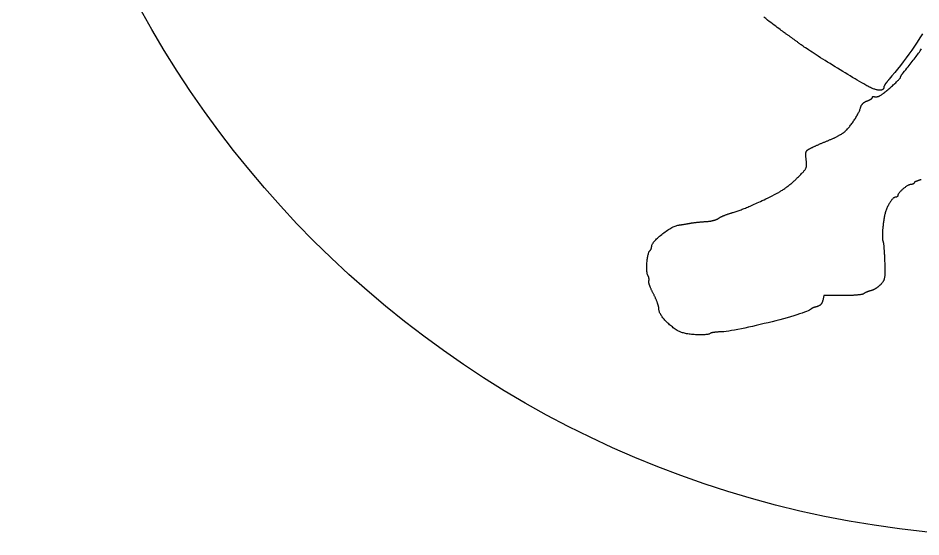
# Model space of a CAD drawing. Extents: x -25 to 25, y -25 to 25.
# Drawn here: x -25 to -2.65, y -25 to -12.16 of the extents above; entities that cross this region are included whole.
import ezdxf

# ---------------------------------------------------------------- set-up
doc = ezdxf.new("R2010")
doc.units = 0
for name, color, linetype in [('CUT', 1, 'CONTINUOUS'), ('MYON', 7, 'CONTINUOUS'), ('YOUMU', 7, 'CONTINUOUS')]:
    doc.layers.add(name, color=color, linetype=linetype)

msp = doc.modelspace()

# ---------------------------------------------------------------- linework, layer by layer
at = {"layer": 'CUT'}
msp.add_circle((0, 0), 25, dxfattribs=at)
at = {"layer": 'MYON'}
msp.add_lwpolyline([(-2.608, -12.548), (-2.675, -12.651), (-2.742, -12.754), (-2.81, -12.855), (-2.879, -12.954), (-2.948, -13.052), (-3.017, -13.148), (-3.087, -13.242), (-3.157, -13.333), (-3.227, -13.422), (-3.297, -13.508), (-3.367, -13.591), (-3.436, -13.672), (-3.443, -13.68), (-3.45, -13.688), (-3.457, -13.696), (-3.464, -13.704), (-3.471, -13.712), (-3.477, -13.721), (-3.484, -13.729), (-3.49, -13.737), (-3.496, -13.744), (-3.502, -13.752), (-3.507, -13.76), (-3.513, -13.768), (-3.518, -13.775), (-3.524, -13.782), (-3.528, -13.79), (-3.533, -13.797), (-3.538, -13.803), (-3.542, -13.81), (-3.546, -13.816), (-3.55, -13.822), (-3.553, -13.828), (-3.556, -13.834), (-3.559, -13.839), (-3.562, -13.844), (-3.564, -13.849), (-3.566, -13.854), (-3.567, -13.858), (-3.569, -13.862), (-3.57, -13.865), (-3.57, -13.868), (-3.57, -13.871), (-3.571, -13.882), (-3.573, -13.892), (-3.575, -13.901), (-3.579, -13.91), (-3.584, -13.917), (-3.59, -13.924), (-3.598, -13.929), (-3.606, -13.934), (-3.615, -13.938), (-3.625, -13.942), (-3.636, -13.944), (-3.648, -13.946), (-3.66, -13.946), (-3.674, -13.946), (-3.689, -13.945), (-3.704, -13.943), (-3.72, -13.941), (-3.737, -13.937), (-3.754, -13.933), (-3.773, -13.928), (-3.792, -13.922), (-3.812, -13.916), (-3.832, -13.908), (-3.853, -13.9), (-3.875, -13.891), (-3.897, -13.881), (-3.92, -13.87), (-3.943, -13.858), (-3.967, -13.846), (-3.991, -13.833), (-4.016, -13.819), (-4.016, -13.819), (-4.065, -13.791), (-4.116, -13.761), (-4.169, -13.73), (-4.225, -13.698), (-4.282, -13.664), (-4.341, -13.629), (-4.401, -13.593), (-4.462, -13.556), (-4.524, -13.518), (-4.587, -13.48), (-4.649, -13.442), (-4.712, -13.403), (-4.775, -13.365), (-4.838, -13.326), (-4.899, -13.288), (-4.96, -13.25), (-5.02, -13.212), (-5.079, -13.176), (-5.136, -13.14), (-5.191, -13.105), (-5.244, -13.071), (-5.295, -13.038), (-5.343, -13.007), (-5.388, -12.977), (-5.431, -12.949), (-5.47, -12.923), (-5.506, -12.899), (-5.538, -12.878), (-5.566, -12.858), (-5.59, -12.841), (-5.609, -12.826), (-5.619, -12.819), (-5.628, -12.812), (-5.639, -12.804), (-5.649, -12.796), (-5.661, -12.787), (-5.672, -12.779), (-5.684, -12.77), (-5.696, -12.761), (-5.709, -12.752), (-5.722, -12.742), (-5.735, -12.732), (-5.748, -12.723), (-5.762, -12.713), (-5.776, -12.703), (-5.79, -12.693), (-5.803, -12.683), (-5.818, -12.672), (-5.832, -12.662), (-5.846, -12.652), (-5.86, -12.642), (-5.874, -12.632), (-5.888, -12.622), (-5.902, -12.612), (-5.916, -12.602), (-5.93, -12.592), (-5.944, -12.583), (-5.957, -12.573), (-5.97, -12.564), (-5.983, -12.555), (-5.996, -12.546), (-6.008, -12.537), (-6.029, -12.523), (-6.053, -12.506), (-6.08, -12.486), (-6.108, -12.465), (-6.139, -12.442), (-6.172, -12.418), (-6.207, -12.392), (-6.244, -12.364), (-6.283, -12.335), (-6.322, -12.305), (-6.363, -12.273), (-6.406, -12.241), (-6.449, -12.208), (-6.493, -12.174), (-6.538, -12.139)], dxfattribs=at)
at = {"layer": 'YOUMU'}
msp.add_lwpolyline([(-2.648, -16.161), (-2.659, -16.164), (-2.67, -16.167), (-2.681, -16.17), (-2.691, -16.173), (-2.701, -16.176), (-2.711, -16.179), (-2.721, -16.182), (-2.73, -16.185), (-2.739, -16.189), (-2.747, -16.192), (-2.755, -16.195), (-2.763, -16.198), (-2.77, -16.201), (-2.777, -16.204), (-2.783, -16.207), (-2.789, -16.21), (-2.794, -16.213), (-2.799, -16.216), (-2.804, -16.219), (-2.807, -16.222), (-2.811, -16.225), (-2.813, -16.227), (-2.816, -16.23), (-2.817, -16.232), (-2.818, -16.235), (-2.818, -16.237), (-2.819, -16.239), (-2.819, -16.241), (-2.819, -16.243), (-2.82, -16.245), (-2.821, -16.247), (-2.822, -16.249), (-2.824, -16.251), (-2.825, -16.253), (-2.827, -16.255), (-2.829, -16.257), (-2.831, -16.259), (-2.834, -16.26), (-2.836, -16.262), (-2.839, -16.264), (-2.842, -16.265), (-2.844, -16.267), (-2.848, -16.268), (-2.851, -16.269), (-2.854, -16.27), (-2.857, -16.272), (-2.861, -16.273), (-2.865, -16.274), (-2.869, -16.275), (-2.872, -16.275), (-2.876, -16.276), (-2.88, -16.277), (-2.885, -16.277), (-2.889, -16.277), (-2.893, -16.278), (-2.898, -16.278), (-2.902, -16.278), (-2.911, -16.279), (-2.92, -16.28), (-2.93, -16.283), (-2.941, -16.287), (-2.953, -16.292), (-2.965, -16.298), (-2.978, -16.305), (-2.991, -16.313), (-3.004, -16.321), (-3.018, -16.33), (-3.031, -16.34), (-3.045, -16.35), (-3.059, -16.36), (-3.073, -16.371), (-3.087, -16.383), (-3.1, -16.394), (-3.113, -16.406), (-3.126, -16.418), (-3.138, -16.43), (-3.15, -16.442), (-3.161, -16.453), (-3.172, -16.465), (-3.181, -16.477), (-3.19, -16.488), (-3.198, -16.499), (-3.205, -16.509), (-3.211, -16.519), (-3.215, -16.529), (-3.219, -16.537), (-3.221, -16.545), (-3.222, -16.553), (-3.222, -16.555), (-3.222, -16.557), (-3.222, -16.559), (-3.223, -16.561), (-3.224, -16.563), (-3.224, -16.565), (-3.225, -16.567), (-3.226, -16.568), (-3.228, -16.57), (-3.229, -16.572), (-3.23, -16.574), (-3.232, -16.575), (-3.233, -16.577), (-3.235, -16.578), (-3.237, -16.58), (-3.239, -16.581), (-3.241, -16.582), (-3.243, -16.584), (-3.246, -16.585), (-3.248, -16.586), (-3.25, -16.587), (-3.253, -16.588), (-3.255, -16.589), (-3.258, -16.589), (-3.261, -16.59), (-3.263, -16.59), (-3.266, -16.591), (-3.269, -16.591), (-3.272, -16.592), (-3.275, -16.592), (-3.278, -16.592), (-3.287, -16.593), (-3.296, -16.595), (-3.305, -16.599), (-3.315, -16.605), (-3.326, -16.612), (-3.336, -16.62), (-3.347, -16.63), (-3.357, -16.641), (-3.368, -16.653), (-3.379, -16.667), (-3.39, -16.681), (-3.401, -16.696), (-3.412, -16.712), (-3.423, -16.729), (-3.434, -16.747), (-3.444, -16.766), (-3.455, -16.785), (-3.465, -16.805), (-3.475, -16.825), (-3.484, -16.846), (-3.494, -16.867), (-3.503, -16.888), (-3.511, -16.91), (-3.519, -16.932), (-3.527, -16.954), (-3.534, -16.976), (-3.54, -16.998), (-3.546, -17.02), (-3.551, -17.041), (-3.556, -17.063), (-3.56, -17.084), (-3.564, -17.112), (-3.568, -17.139), (-3.572, -17.166), (-3.576, -17.193), (-3.579, -17.22), (-3.583, -17.246), (-3.586, -17.272), (-3.589, -17.298), (-3.591, -17.323), (-3.594, -17.348), (-3.596, -17.372), (-3.598, -17.396), (-3.6, -17.419), (-3.601, -17.441), (-3.602, -17.463), (-3.603, -17.484), (-3.604, -17.504), (-3.605, -17.524), (-3.605, -17.543), (-3.605, -17.56), (-3.605, -17.577), (-3.605, -17.593), (-3.604, -17.608), (-3.603, -17.622), (-3.602, -17.635), (-3.6, -17.647), (-3.599, -17.657), (-3.597, -17.666), (-3.594, -17.675), (-3.592, -17.681), (-3.589, -17.687), (-3.588, -17.69), (-3.586, -17.694), (-3.585, -17.699), (-3.584, -17.706), (-3.582, -17.713), (-3.581, -17.722), (-3.579, -17.731), (-3.578, -17.742), (-3.576, -17.753), (-3.575, -17.766), (-3.573, -17.779), (-3.572, -17.793), (-3.571, -17.808), (-3.569, -17.824), (-3.568, -17.841), (-3.566, -17.858), (-3.565, -17.876), (-3.563, -17.895), (-3.562, -17.914), (-3.561, -17.934), (-3.56, -17.954), (-3.558, -17.975), (-3.557, -17.996), (-3.556, -18.018), (-3.555, -18.04), (-3.554, -18.063), (-3.553, -18.086), (-3.552, -18.109), (-3.551, -18.132), (-3.55, -18.156), (-3.549, -18.18), (-3.548, -18.22), (-3.547, -18.258), (-3.546, -18.294), (-3.545, -18.327), (-3.544, -18.358), (-3.544, -18.388), (-3.543, -18.415), (-3.543, -18.44), (-3.544, -18.464), (-3.544, -18.486), (-3.545, -18.507), (-3.546, -18.526), (-3.547, -18.544), (-3.549, -18.561), (-3.551, -18.576), (-3.554, -18.591), (-3.557, -18.604), (-3.56, -18.617), (-3.564, -18.629), (-3.568, -18.64), (-3.573, -18.651), (-3.578, -18.662), (-3.583, -18.672), (-3.589, -18.682), (-3.596, -18.691), (-3.603, -18.701), (-3.611, -18.711), (-3.619, -18.721), (-3.628, -18.731), (-3.638, -18.742), (-3.648, -18.753), (-3.654, -18.759), (-3.661, -18.766), (-3.667, -18.772), (-3.674, -18.779), (-3.681, -18.785), (-3.689, -18.792), (-3.696, -18.798), (-3.704, -18.804), (-3.712, -18.81), (-3.72, -18.817), (-3.728, -18.823), (-3.736, -18.828), (-3.744, -18.834), (-3.752, -18.84), (-3.76, -18.845), (-3.768, -18.851), (-3.777, -18.856), (-3.785, -18.861), (-3.793, -18.866), (-3.801, -18.87), (-3.81, -18.875), (-3.818, -18.879), (-3.826, -18.883), (-3.833, -18.886), (-3.841, -18.89), (-3.849, -18.893), (-3.856, -18.896), (-3.863, -18.899), (-3.87, -18.901), (-3.877, -18.903), (-3.884, -18.905), (-3.89, -18.906), (-3.897, -18.908), (-3.904, -18.91), (-3.91, -18.912), (-3.917, -18.914), (-3.924, -18.916), (-3.931, -18.918), (-3.938, -18.92), (-3.944, -18.923), (-3.951, -18.925), (-3.958, -18.927), (-3.965, -18.93), (-3.971, -18.933), (-3.978, -18.935), (-3.985, -18.938), (-3.991, -18.941), (-3.997, -18.943), (-4.003, -18.946), (-4.009, -18.949), (-4.015, -18.952), (-4.021, -18.954), (-4.027, -18.957), (-4.032, -18.96), (-4.037, -18.963), (-4.042, -18.966), (-4.047, -18.968), (-4.051, -18.971), (-4.055, -18.974), (-4.059, -18.977), (-4.063, -18.979), (-4.066, -18.982), (-4.07, -18.984), (-4.076, -18.987), (-4.082, -18.99), (-4.089, -18.992), (-4.097, -18.994), (-4.107, -18.997), (-4.117, -18.999), (-4.129, -19.001), (-4.141, -19.003), (-4.154, -19.005), (-4.168, -19.007), (-4.183, -19.009), (-4.199, -19.011), (-4.216, -19.013), (-4.233, -19.015), (-4.251, -19.016), (-4.27, -19.018), (-4.29, -19.019), (-4.31, -19.02), (-4.33, -19.022), (-4.352, -19.023), (-4.374, -19.024), (-4.396, -19.025), (-4.419, -19.025), (-4.442, -19.026), (-4.466, -19.027), (-4.49, -19.027), (-4.515, -19.027), (-4.54, -19.028), (-4.565, -19.028), (-4.591, -19.028), (-5.055, -19.026), (-5.082, -19.149), (-5.084, -19.157), (-5.086, -19.165), (-5.088, -19.172), (-5.09, -19.18), (-5.093, -19.187), (-5.096, -19.194), (-5.099, -19.2), (-5.102, -19.207), (-5.105, -19.213), (-5.108, -19.219), (-5.112, -19.225), (-5.116, -19.231), (-5.12, -19.236), (-5.124, -19.242), (-5.129, -19.247), (-5.133, -19.251), (-5.138, -19.256), (-5.143, -19.261), (-5.149, -19.265), (-5.154, -19.269), (-5.16, -19.273), (-5.166, -19.276), (-5.172, -19.28), (-5.178, -19.283), (-5.185, -19.286), (-5.192, -19.289), (-5.199, -19.292), (-5.206, -19.295), (-5.213, -19.297), (-5.221, -19.299), (-5.229, -19.302), (-5.235, -19.303), (-5.242, -19.305), (-5.248, -19.307), (-5.254, -19.308), (-5.26, -19.31), (-5.267, -19.312), (-5.273, -19.314), (-5.279, -19.316), (-5.285, -19.318), (-5.29, -19.32), (-5.296, -19.322), (-5.302, -19.324), (-5.307, -19.326), (-5.313, -19.329), (-5.318, -19.331), (-5.323, -19.333), (-5.328, -19.335), (-5.332, -19.337), (-5.337, -19.339), (-5.341, -19.341), (-5.345, -19.343), (-5.349, -19.345), (-5.353, -19.347), (-5.356, -19.349), (-5.359, -19.351), (-5.362, -19.353), (-5.364, -19.355), (-5.367, -19.357), (-5.369, -19.358), (-5.37, -19.36), (-5.372, -19.362), (-5.385, -19.374), (-5.409, -19.388), (-5.442, -19.404), (-5.483, -19.421), (-5.533, -19.44), (-5.59, -19.46), (-5.654, -19.481), (-5.724, -19.504), (-5.799, -19.527), (-5.88, -19.551), (-5.965, -19.575), (-6.053, -19.599), (-6.145, -19.624), (-6.239, -19.649), (-6.335, -19.674), (-6.433, -19.698), (-6.53, -19.722), (-6.628, -19.746), (-6.726, -19.769), (-6.822, -19.79), (-6.916, -19.811), (-7.008, -19.831), (-7.096, -19.849), (-7.181, -19.866), (-7.262, -19.881), (-7.337, -19.894), (-7.408, -19.905), (-7.471, -19.914), (-7.529, -19.921), (-7.578, -19.926), (-7.62, -19.927), (-7.631, -19.927), (-7.642, -19.928), (-7.653, -19.928), (-7.664, -19.928), (-7.675, -19.929), (-7.685, -19.93), (-7.696, -19.93), (-7.706, -19.931), (-7.716, -19.932), (-7.726, -19.933), (-7.736, -19.934), (-7.746, -19.935), (-7.755, -19.936), (-7.764, -19.937), (-7.773, -19.938), (-7.781, -19.939), (-7.79, -19.941), (-7.798, -19.942), (-7.805, -19.943), (-7.812, -19.945), (-7.819, -19.946), (-7.825, -19.948), (-7.831, -19.949), (-7.837, -19.951), (-7.842, -19.953), (-7.847, -19.954), (-7.851, -19.956), (-7.855, -19.958), (-7.858, -19.96), (-7.86, -19.961), (-7.862, -19.963), (-7.87, -19.969), (-7.881, -19.975), (-7.895, -19.98), (-7.911, -19.984), (-7.929, -19.988), (-7.95, -19.992), (-7.972, -19.994), (-7.997, -19.997), (-8.023, -19.998), (-8.05, -19.999), (-8.078, -20), (-8.108, -20), (-8.138, -20), (-8.169, -19.999), (-8.201, -19.997), (-8.233, -19.995), (-8.265, -19.993), (-8.297, -19.99), (-8.329, -19.987), (-8.36, -19.983), (-8.391, -19.979), (-8.421, -19.975), (-8.451, -19.97), (-8.479, -19.965), (-8.506, -19.959), (-8.531, -19.953), (-8.555, -19.947), (-8.577, -19.94), (-8.597, -19.933), (-8.614, -19.926), (-8.63, -19.918), (-8.63, -19.918), (-8.655, -19.904), (-8.681, -19.888), (-8.706, -19.873), (-8.731, -19.856), (-8.756, -19.839), (-8.78, -19.822), (-8.804, -19.804), (-8.827, -19.786), (-8.85, -19.767), (-8.872, -19.749), (-8.894, -19.729), (-8.915, -19.71), (-8.935, -19.691), (-8.955, -19.671), (-8.974, -19.652), (-8.992, -19.632), (-9.009, -19.613), (-9.025, -19.593), (-9.04, -19.574), (-9.055, -19.555), (-9.068, -19.536), (-9.08, -19.517), (-9.091, -19.499), (-9.101, -19.481), (-9.11, -19.463), (-9.118, -19.446), (-9.124, -19.429), (-9.129, -19.413), (-9.133, -19.398), (-9.135, -19.383), (-9.136, -19.369), (-9.136, -19.361), (-9.136, -19.353), (-9.137, -19.345), (-9.139, -19.336), (-9.14, -19.326), (-9.142, -19.316), (-9.144, -19.306), (-9.147, -19.295), (-9.15, -19.283), (-9.153, -19.272), (-9.157, -19.259), (-9.16, -19.247), (-9.165, -19.234), (-9.169, -19.221), (-9.173, -19.208), (-9.178, -19.194), (-9.183, -19.181), (-9.189, -19.167), (-9.194, -19.153), (-9.2, -19.139), (-9.206, -19.125), (-9.212, -19.11), (-9.218, -19.096), (-9.224, -19.082), (-9.231, -19.067), (-9.237, -19.053), (-9.244, -19.039), (-9.251, -19.025), (-9.258, -19.011), (-9.265, -18.997), (-9.273, -18.984), (-9.28, -18.97), (-9.287, -18.957), (-9.294, -18.943), (-9.3, -18.93), (-9.307, -18.917), (-9.313, -18.903), (-9.319, -18.89), (-9.325, -18.877), (-9.331, -18.864), (-9.336, -18.852), (-9.342, -18.839), (-9.347, -18.827), (-9.351, -18.815), (-9.356, -18.803), (-9.36, -18.792), (-9.364, -18.781), (-9.368, -18.77), (-9.371, -18.76), (-9.374, -18.75), (-9.377, -18.74), (-9.38, -18.731), (-9.382, -18.722), (-9.383, -18.714), (-9.385, -18.706), (-9.386, -18.699), (-9.387, -18.692), (-9.387, -18.686), (-9.387, -18.68), (-9.387, -18.675), (-9.386, -18.671), (-9.385, -18.667), (-9.384, -18.664), (-9.383, -18.66), (-9.382, -18.656), (-9.381, -18.653), (-9.381, -18.648), (-9.38, -18.644), (-9.38, -18.64), (-9.38, -18.635), (-9.38, -18.631), (-9.38, -18.626), (-9.38, -18.621), (-9.381, -18.616), (-9.381, -18.612), (-9.382, -18.607), (-9.382, -18.602), (-9.383, -18.597), (-9.384, -18.592), (-9.386, -18.586), (-9.387, -18.581), (-9.388, -18.576), (-9.39, -18.571), (-9.391, -18.566), (-9.393, -18.561), (-9.395, -18.556), (-9.397, -18.551), (-9.399, -18.547), (-9.401, -18.542), (-9.404, -18.537), (-9.406, -18.533), (-9.409, -18.528), (-9.411, -18.524), (-9.416, -18.514), (-9.421, -18.502), (-9.425, -18.487), (-9.428, -18.471), (-9.431, -18.453), (-9.433, -18.433), (-9.435, -18.412), (-9.436, -18.39), (-9.437, -18.367), (-9.437, -18.342), (-9.437, -18.317), (-9.437, -18.292), (-9.435, -18.266), (-9.434, -18.239), (-9.432, -18.213), (-9.43, -18.186), (-9.427, -18.16), (-9.424, -18.134), (-9.42, -18.109), (-9.416, -18.085), (-9.412, -18.061), (-9.408, -18.039), (-9.403, -18.017), (-9.398, -17.997), (-9.393, -17.979), (-9.387, -17.962), (-9.382, -17.948), (-9.376, -17.935), (-9.369, -17.925), (-9.363, -17.917), (-9.356, -17.911), (-9.354, -17.91), (-9.352, -17.908), (-9.35, -17.906), (-9.348, -17.904), (-9.346, -17.902), (-9.344, -17.9), (-9.342, -17.897), (-9.34, -17.895), (-9.338, -17.892), (-9.336, -17.889), (-9.334, -17.886), (-9.333, -17.883), (-9.331, -17.879), (-9.329, -17.876), (-9.328, -17.872), (-9.326, -17.869), (-9.325, -17.865), (-9.324, -17.861), (-9.322, -17.857), (-9.321, -17.854), (-9.32, -17.85), (-9.319, -17.846), (-9.318, -17.842), (-9.317, -17.837), (-9.317, -17.833), (-9.316, -17.829), (-9.316, -17.825), (-9.315, -17.821), (-9.315, -17.817), (-9.315, -17.813), (-9.315, -17.809), (-9.313, -17.795), (-9.309, -17.78), (-9.302, -17.764), (-9.293, -17.747), (-9.281, -17.728), (-9.267, -17.709), (-9.251, -17.689), (-9.233, -17.668), (-9.214, -17.647), (-9.193, -17.625), (-9.17, -17.603), (-9.146, -17.581), (-9.121, -17.559), (-9.095, -17.537), (-9.068, -17.515), (-9.041, -17.493), (-9.013, -17.471), (-8.984, -17.451), (-8.956, -17.43), (-8.927, -17.411), (-8.898, -17.393), (-8.87, -17.375), (-8.842, -17.359), (-8.814, -17.343), (-8.787, -17.33), (-8.761, -17.317), (-8.736, -17.307), (-8.712, -17.298), (-8.69, -17.29), (-8.668, -17.285), (-8.649, -17.282), (-8.642, -17.281), (-8.635, -17.281), (-8.628, -17.28), (-8.621, -17.279), (-8.613, -17.278), (-8.605, -17.277), (-8.597, -17.276), (-8.588, -17.274), (-8.58, -17.273), (-8.571, -17.272), (-8.562, -17.271), (-8.553, -17.269), (-8.543, -17.268), (-8.534, -17.266), (-8.524, -17.265), (-8.514, -17.263), (-8.505, -17.262), (-8.495, -17.26), (-8.485, -17.259), (-8.476, -17.257), (-8.466, -17.255), (-8.456, -17.254), (-8.447, -17.252), (-8.437, -17.25), (-8.427, -17.249), (-8.418, -17.247), (-8.409, -17.245), (-8.4, -17.244), (-8.391, -17.242), (-8.382, -17.24), (-8.374, -17.239), (-8.365, -17.237), (-8.356, -17.235), (-8.346, -17.234), (-8.336, -17.232), (-8.326, -17.23), (-8.315, -17.229), (-8.303, -17.227), (-8.291, -17.225), (-8.279, -17.224), (-8.267, -17.222), (-8.254, -17.22), (-8.241, -17.219), (-8.228, -17.217), (-8.214, -17.216), (-8.2, -17.214), (-8.187, -17.213), (-8.173, -17.211), (-8.159, -17.21), (-8.144, -17.209), (-8.13, -17.207), (-8.116, -17.206), (-8.102, -17.205), (-8.088, -17.203), (-8.074, -17.202), (-8.06, -17.201), (-8.046, -17.2), (-8.032, -17.199), (-8.019, -17.198), (-8.006, -17.198), (-7.993, -17.197), (-7.98, -17.196), (-7.967, -17.195), (-7.955, -17.195), (-7.942, -17.194), (-7.929, -17.192), (-7.916, -17.191), (-7.904, -17.189), (-7.891, -17.188), (-7.879, -17.186), (-7.866, -17.184), (-7.854, -17.182), (-7.842, -17.18), (-7.83, -17.178), (-7.818, -17.175), (-7.807, -17.173), (-7.795, -17.17), (-7.784, -17.167), (-7.774, -17.165), (-7.763, -17.162), (-7.753, -17.159), (-7.744, -17.156), (-7.734, -17.153), (-7.725, -17.149), (-7.717, -17.146), (-7.709, -17.143), (-7.701, -17.14), (-7.694, -17.136), (-7.687, -17.133), (-7.681, -17.13), (-7.676, -17.126), (-7.671, -17.123), (-7.666, -17.119), (-7.662, -17.116), (-7.657, -17.112), (-7.651, -17.108), (-7.645, -17.104), (-7.638, -17.1), (-7.63, -17.096), (-7.622, -17.091), (-7.613, -17.087), (-7.604, -17.082), (-7.594, -17.077), (-7.584, -17.072), (-7.574, -17.068), (-7.563, -17.063), (-7.551, -17.058), (-7.539, -17.053), (-7.527, -17.048), (-7.515, -17.042), (-7.502, -17.037), (-7.489, -17.032), (-7.476, -17.027), (-7.462, -17.022), (-7.449, -17.017), (-7.435, -17.012), (-7.421, -17.007), (-7.407, -17.003), (-7.393, -16.998), (-7.378, -16.993), (-7.364, -16.988), (-7.35, -16.984), (-7.335, -16.98), (-7.321, -16.975), (-7.296, -16.968), (-7.271, -16.961), (-7.247, -16.953), (-7.223, -16.945), (-7.199, -16.937), (-7.174, -16.929), (-7.15, -16.921), (-7.126, -16.912), (-7.101, -16.903), (-7.075, -16.893), (-7.05, -16.884), (-7.023, -16.873), (-6.996, -16.862), (-6.968, -16.851), (-6.939, -16.839), (-6.909, -16.826), (-6.878, -16.812), (-6.846, -16.798), (-6.812, -16.783), (-6.778, -16.768), (-6.741, -16.751), (-6.703, -16.733), (-6.663, -16.715), (-6.622, -16.696), (-6.579, -16.675), (-6.533, -16.654), (-6.486, -16.631), (-6.436, -16.607), (-6.384, -16.582), (-6.33, -16.556), (-6.273, -16.529), (-6.257, -16.521), (-6.24, -16.512), (-6.223, -16.503), (-6.206, -16.493), (-6.189, -16.483), (-6.171, -16.473), (-6.153, -16.462), (-6.135, -16.451), (-6.116, -16.439), (-6.098, -16.427), (-6.079, -16.415), (-6.06, -16.403), (-6.041, -16.39), (-6.023, -16.377), (-6.004, -16.363), (-5.985, -16.35), (-5.966, -16.336), (-5.948, -16.322), (-5.929, -16.308), (-5.911, -16.294), (-5.893, -16.279), (-5.875, -16.265), (-5.857, -16.25), (-5.839, -16.235), (-5.822, -16.221), (-5.805, -16.206), (-5.789, -16.191), (-5.773, -16.177), (-5.757, -16.162), (-5.741, -16.147), (-5.727, -16.133), (-5.702, -16.109), (-5.68, -16.087), (-5.658, -16.066), (-5.639, -16.046), (-5.62, -16.027), (-5.603, -16.01), (-5.588, -15.993), (-5.573, -15.978), (-5.56, -15.963), (-5.549, -15.949), (-5.538, -15.936), (-5.528, -15.923), (-5.519, -15.911), (-5.512, -15.899), (-5.505, -15.887), (-5.499, -15.876), (-5.495, -15.865), (-5.49, -15.853), (-5.487, -15.842), (-5.485, -15.83), (-5.483, -15.818), (-5.481, -15.806), (-5.481, -15.793), (-5.481, -15.78), (-5.481, -15.766), (-5.482, -15.751), (-5.483, -15.735), (-5.484, -15.719), (-5.486, -15.701), (-5.488, -15.682), (-5.491, -15.663), (-5.493, -15.643), (-5.495, -15.625), (-5.497, -15.608), (-5.498, -15.592), (-5.499, -15.577), (-5.5, -15.563), (-5.501, -15.55), (-5.502, -15.538), (-5.502, -15.526), (-5.501, -15.515), (-5.5, -15.505), (-5.499, -15.496), (-5.498, -15.487), (-5.495, -15.479), (-5.493, -15.472), (-5.49, -15.464), (-5.486, -15.457), (-5.482, -15.451), (-5.477, -15.445), (-5.472, -15.439), (-5.465, -15.433), (-5.459, -15.427), (-5.451, -15.422), (-5.443, -15.416), (-5.434, -15.41), (-5.425, -15.405), (-5.415, -15.399), (-5.404, -15.393), (-5.392, -15.386), (-5.379, -15.38), (-5.365, -15.373), (-5.357, -15.369), (-5.348, -15.364), (-5.338, -15.359), (-5.328, -15.355), (-5.317, -15.349), (-5.306, -15.344), (-5.294, -15.338), (-5.281, -15.333), (-5.268, -15.327), (-5.255, -15.321), (-5.241, -15.315), (-5.227, -15.308), (-5.212, -15.302), (-5.197, -15.295), (-5.182, -15.289), (-5.167, -15.282), (-5.151, -15.275), (-5.135, -15.268), (-5.119, -15.262), (-5.103, -15.255), (-5.087, -15.248), (-5.071, -15.241), (-5.055, -15.234), (-5.038, -15.227), (-5.022, -15.221), (-5.006, -15.214), (-4.99, -15.207), (-4.974, -15.201), (-4.958, -15.194), (-4.942, -15.188), (-4.927, -15.182), (-4.911, -15.176), (-4.896, -15.169), (-4.88, -15.163), (-4.864, -15.156), (-4.849, -15.149), (-4.833, -15.142), (-4.818, -15.135), (-4.802, -15.128), (-4.787, -15.12), (-4.771, -15.113), (-4.756, -15.106), (-4.741, -15.098), (-4.727, -15.09), (-4.712, -15.083), (-4.698, -15.075), (-4.684, -15.068), (-4.671, -15.06), (-4.657, -15.053), (-4.645, -15.045), (-4.632, -15.038), (-4.62, -15.031), (-4.609, -15.024), (-4.598, -15.017), (-4.587, -15.01), (-4.577, -15.003), (-4.568, -14.997), (-4.559, -14.99), (-4.551, -14.984), (-4.543, -14.978), (-4.537, -14.973), (-4.53, -14.967), (-4.516, -14.953), (-4.501, -14.938), (-4.485, -14.922), (-4.47, -14.905), (-4.455, -14.887), (-4.439, -14.869), (-4.423, -14.85), (-4.408, -14.831), (-4.392, -14.811), (-4.377, -14.791), (-4.361, -14.77), (-4.346, -14.749), (-4.331, -14.728), (-4.316, -14.707), (-4.302, -14.685), (-4.288, -14.664), (-4.274, -14.642), (-4.261, -14.621), (-4.248, -14.599), (-4.236, -14.578), (-4.224, -14.558), (-4.213, -14.537), (-4.202, -14.517), (-4.192, -14.497), (-4.183, -14.478), (-4.175, -14.46), (-4.167, -14.442), (-4.16, -14.425), (-4.154, -14.409), (-4.149, -14.393), (-4.145, -14.379), (-4.143, -14.371), (-4.141, -14.363), (-4.138, -14.356), (-4.136, -14.348), (-4.133, -14.341), (-4.13, -14.334), (-4.126, -14.327), (-4.123, -14.321), (-4.119, -14.314), (-4.115, -14.308), (-4.111, -14.301), (-4.106, -14.295), (-4.101, -14.289), (-4.097, -14.284), (-4.092, -14.278), (-4.086, -14.273), (-4.081, -14.267), (-4.075, -14.262), (-4.069, -14.257), (-4.063, -14.252), (-4.057, -14.248), (-4.05, -14.243), (-4.043, -14.239), (-4.036, -14.235), (-4.029, -14.231), (-4.022, -14.227), (-4.014, -14.223), (-4.006, -14.219), (-3.998, -14.216), (-3.99, -14.213), (-3.982, -14.21), (-3.975, -14.207), (-3.968, -14.205), (-3.961, -14.202), (-3.954, -14.199), (-3.948, -14.196), (-3.941, -14.194), (-3.935, -14.191), (-3.929, -14.188), (-3.923, -14.185), (-3.917, -14.182), (-3.911, -14.178), (-3.905, -14.175), (-3.9, -14.172), (-3.895, -14.169), (-3.89, -14.166), (-3.886, -14.163), (-3.881, -14.16), (-3.877, -14.157), (-3.873, -14.154), (-3.869, -14.15), (-3.866, -14.147), (-3.863, -14.144), (-3.86, -14.142), (-3.857, -14.139), (-3.855, -14.136), (-3.853, -14.133), (-3.852, -14.13), (-3.85, -14.128), (-3.85, -14.125), (-3.849, -14.123), (-3.849, -14.12), (-3.849, -14.118), (-3.849, -14.116), (-3.848, -14.114), (-3.848, -14.112), (-3.847, -14.11), (-3.847, -14.109), (-3.846, -14.107), (-3.845, -14.105), (-3.844, -14.104), (-3.843, -14.103), (-3.842, -14.102), (-3.841, -14.101), (-3.84, -14.1), (-3.838, -14.099), (-3.837, -14.098), (-3.835, -14.098), (-3.834, -14.097), (-3.832, -14.097), (-3.83, -14.097), (-3.828, -14.097), (-3.826, -14.097), (-3.824, -14.097), (-3.822, -14.097), (-3.82, -14.098), (-3.818, -14.098), (-3.816, -14.099), (-3.814, -14.1), (-3.812, -14.101), (-3.81, -14.102), (-3.807, -14.103), (-3.805, -14.104), (-3.802, -14.106), (-3.8, -14.107), (-3.797, -14.108), (-3.794, -14.109), (-3.791, -14.11), (-3.787, -14.11), (-3.784, -14.111), (-3.78, -14.111), (-3.776, -14.111), (-3.772, -14.111), (-3.768, -14.111), (-3.763, -14.111), (-3.759, -14.111), (-3.754, -14.11), (-3.75, -14.11), (-3.745, -14.109), (-3.74, -14.108), (-3.735, -14.107), (-3.73, -14.106), (-3.725, -14.105), (-3.72, -14.103), (-3.715, -14.102), (-3.71, -14.1), (-3.705, -14.098), (-3.7, -14.096), (-3.695, -14.094), (-3.69, -14.092), (-3.685, -14.09), (-3.68, -14.088), (-3.675, -14.085), (-3.67, -14.083), (-3.658, -14.076), (-3.644, -14.067), (-3.628, -14.057), (-3.612, -14.045), (-3.594, -14.032), (-3.575, -14.018), (-3.555, -14.002), (-3.534, -13.986), (-3.513, -13.969), (-3.491, -13.951), (-3.469, -13.933), (-3.446, -13.914), (-3.424, -13.895), (-3.401, -13.875), (-3.379, -13.855), (-3.357, -13.836), (-3.335, -13.816), (-3.314, -13.797), (-3.294, -13.778), (-3.274, -13.76), (-3.256, -13.742), (-3.238, -13.725), (-3.222, -13.709), (-3.207, -13.694), (-3.194, -13.68), (-3.182, -13.667), (-3.173, -13.655), (-3.165, -13.645), (-3.159, -13.637), (-3.156, -13.63), (-3.154, -13.625), (-3.154, -13.623), (-3.154, -13.621), (-3.153, -13.619), (-3.153, -13.616), (-3.152, -13.614), (-3.151, -13.611), (-3.15, -13.608), (-3.149, -13.605), (-3.147, -13.602), (-3.146, -13.599), (-3.144, -13.595), (-3.142, -13.592), (-3.14, -13.588), (-3.138, -13.584), (-3.136, -13.58), (-3.133, -13.576), (-3.131, -13.572), (-3.128, -13.568), (-3.126, -13.564), (-3.123, -13.56), (-3.12, -13.555), (-3.117, -13.551), (-3.114, -13.547), (-3.111, -13.542), (-3.108, -13.538), (-3.104, -13.533), (-3.101, -13.529), (-3.098, -13.525), (-3.094, -13.52), (-3.091, -13.516), (-3.087, -13.512), (-3.057, -13.475), (-3.027, -13.439), (-2.998, -13.403), (-2.97, -13.369), (-2.943, -13.334), (-2.916, -13.301), (-2.89, -13.268), (-2.865, -13.236), (-2.841, -13.204), (-2.817, -13.173), (-2.794, -13.143), (-2.772, -13.113), (-2.75, -13.084), (-2.729, -13.055), (-2.709, -13.027), (-2.689, -13), (-2.67, -12.973), (-2.652, -12.947), (-2.634, -12.921)], dxfattribs=at)

doc.saveas('drawing.dxf')
